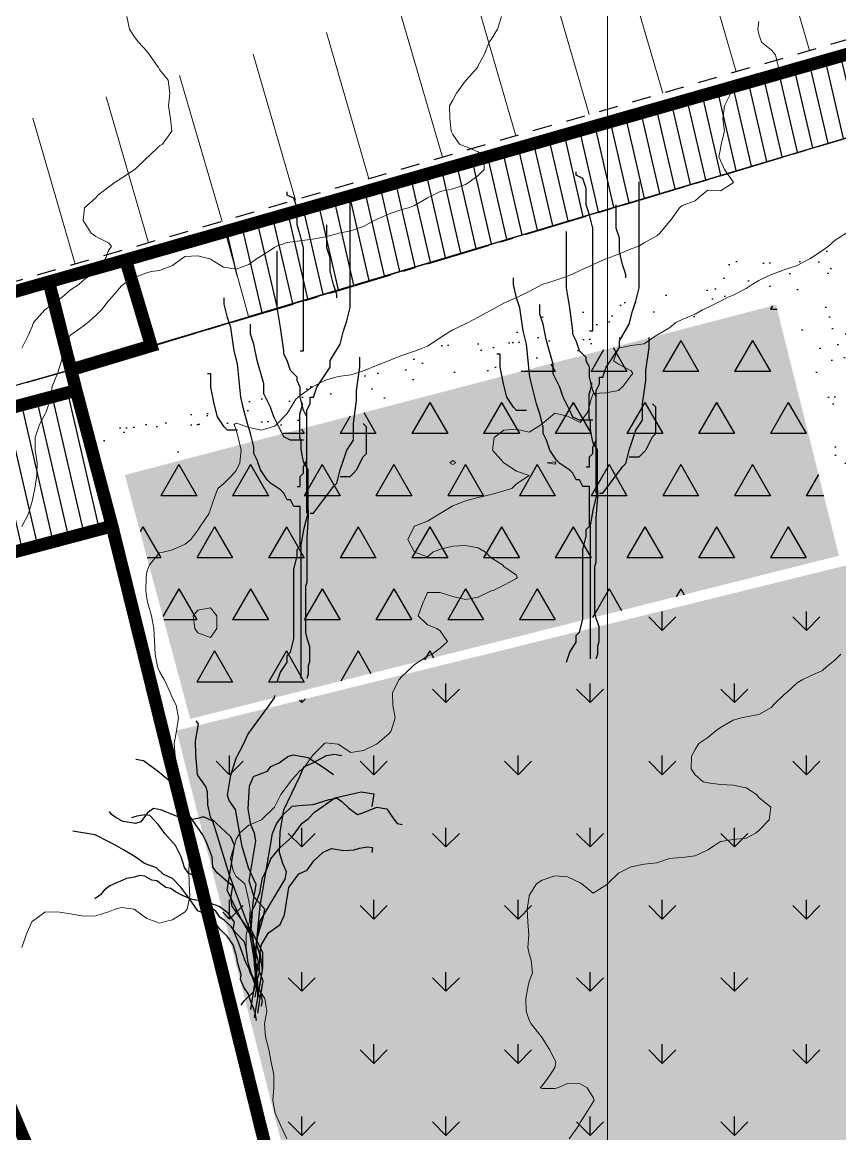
# Model space of a CAD drawing. Header units: centimetres. Extents: x 0 to 642158, y -847 to 649707.
# Drawn here: x 616943.86 to 616975.93, y 621129.95 to 621173.53 of the extents above; entities that cross this region are included whole.
import ezdxf

# ---------------------------------------------------------------- set-up
doc = ezdxf.new("R2010")
doc.units = ezdxf.units.CM
doc.header["$MEASUREMENT"] = 0
doc.linetypes.add('CENTERX2', pattern=[4, 2.5, -0.5, 0.5, -0.5])
doc.linetypes.add('JIS_02_0.7', pattern=[1.35, 0.75, -0.6])
for name, color, linetype, lineweight in [('MEV_environnement_V', 7, 'Continuous', 20), ('MEV_grille', 254, 'Continuous', 9), ('MEV_schema paysager_V', 7, 'Continuous', 20), ('MEV_vegetal_V', 7, 'Continuous', 25), ('WAL_parcellaire agricole', 7, 'JIS_02_0.7', 25), ('WAL_topographie 0.5', 253, 'Continuous', 20)]:
    doc.layers.add(name, color=color, linetype=linetype, lineweight=lineweight)
doc.layers.add('MEV_schema paysager_Ha', color=7, linetype='Continuous', lineweight=25, transparency=0.13)
doc.layers.add('SPW_parcellaire cadastral', color=7, linetype='CENTERX2', lineweight=25, true_color=0xff0542)
picture_1 = doc.add_image_def('image2.png', size_in_pixel=(6614, 11023))
pattern_1 = [(82.5, (0, 0), (-1.407013184, 1.3179271225), [0, -1.52, 0, -1.7, 0, -1.625]), (52.5, (0, 0), (-0.744137511, 3.24697973), [0, -0.82, 0, -1.37, 0, -0.525]), (12.5, (-0.8697, -0.8697), (2.198029273, 2.206032383), [0, -0.5, 0, -1.8, 0, -2.35]), (2.5, (-0.8697, -0.8697), (1.5050421636, 2.746262851), [0, -0.25, 0, -1.18, 0, -1.35])]

# ---------------------------------------------------------------- blocks, each defined once
blk = doc.blocks.new('legende vegetal')
at = {"layer": 'MEV_vegetal_V'}
for points in [[(616966.014, 621161.232), (616966.144, 621161.232), (616966.144, 621165.258), (616966.014, 621165.778), (616965.884, 621166.168), (616965.884, 621166.817), (616965.754, 621167.206), (616965.494, 621167.336), (616965.494, 621167.466)], [(616965.884, 621155.907), (616966.014, 621155.907), (616966.014, 621156.296), (616966.144, 621156.426), (616966.144, 621156.686), (616966.274, 621156.946), (616966.274, 621158.894), (616966.403, 621159.154), (616966.403, 621159.413), (616966.534, 621159.413), (616966.664, 621159.803), (616967.183, 621160.582), (616967.183, 621160.842), (616967.573, 621161.492), (616967.703, 621162.011), (616967.833, 621162.401), (616967.963, 621162.92), (616967.963, 621167.077)], [(616954.67, 621160.455), (616954.8, 621160.455), (616954.8, 621164.482), (616954.67, 621165.001), (616954.541, 621165.391), (616954.541, 621166.04), (616954.411, 621166.43), (616954.151, 621166.559), (616954.151, 621166.69)], [(616954.541, 621155.13), (616954.67, 621155.13), (616954.67, 621155.52), (616954.8, 621155.65), (616954.8, 621155.909), (616954.931, 621156.169), (616954.931, 621158.117), (616955.06, 621158.377), (616955.06, 621158.637), (616955.19, 621158.637), (616955.32, 621159.027), (616955.84, 621159.806), (616955.84, 621160.066), (616956.23, 621160.715), (616956.36, 621161.234), (616956.489, 621161.624), (616956.619, 621162.144), (616956.619, 621166.3)], [(616967.443, 621163.31), (616967.443, 621163.44), (616967.313, 621163.83), (616967.183, 621164.349), (616967.183, 621164.869), (616967.054, 621165.258), (616967.054, 621166.168)], [(616956.099, 621162.533), (616956.099, 621162.663), (616955.97, 621163.053), (616955.84, 621163.572), (616955.84, 621164.092), (616955.71, 621164.482), (616955.71, 621165.391)], [(616966.274, 621154.868), (616966.274, 621158.634), (616966.144, 621158.894), (616966.014, 621159.413), (616966.014, 621159.803), (616965.884, 621160.063), (616965.884, 621160.193), (616965.624, 621160.453), (616965.494, 621160.842), (616965.364, 621161.102), (616965.364, 621161.232), (616965.235, 621162.141), (616965.104, 621162.92), (616965.104, 621165.128)], [(616954.931, 621154.091), (616954.931, 621157.858), (616954.8, 621158.117), (616954.67, 621158.637), (616954.67, 621159.027), (616954.541, 621159.286), (616954.541, 621159.416), (616954.28, 621159.676), (616954.151, 621160.066), (616954.021, 621160.325), (616954.021, 621160.455), (616953.891, 621161.364), (616953.761, 621162.144), (616953.761, 621164.352)], [(616965.104, 621148.244), (616965.235, 621148.633), (616965.494, 621149.023), (616965.494, 621149.283), (616965.624, 621149.413), (616965.754, 621149.932), (616965.754, 621152.66), (616965.884, 621153.179), (616965.884, 621153.439), (616966.014, 621153.569), (616966.014, 621155.127), (616965.754, 621155.127), (616965.624, 621155.387), (616965.494, 621155.387), (616965.364, 621155.647), (616965.235, 621155.777), (616964.845, 621156.037), (616964.715, 621156.167), (616964.455, 621156.556), (616964.325, 621156.946), (616964.195, 621157.206), (616964.195, 621157.465), (616964.065, 621157.985), (616963.935, 621158.375), (616963.805, 621158.894), (616963.675, 621159.413), (616963.545, 621160.712), (616963.415, 621161.232), (616963.285, 621162.141), (616963.155, 621162.531), (616963.026, 621163.05), (616963.026, 621163.31)], [(616953.761, 621147.467), (616953.891, 621147.857), (616954.151, 621148.247), (616954.151, 621148.506), (616954.28, 621148.636), (616954.411, 621149.155), (616954.411, 621151.883), (616954.541, 621152.403), (616954.541, 621152.662), (616954.67, 621152.792), (616954.67, 621154.351), (616954.411, 621154.351), (616954.28, 621154.61), (616954.151, 621154.61), (616954.021, 621154.87), (616953.891, 621155), (616953.501, 621155.26), (616953.371, 621155.39), (616953.112, 621155.779), (616952.981, 621156.169), (616952.851, 621156.429), (616952.851, 621156.689), (616952.722, 621157.208), (616952.592, 621157.598), (616952.461, 621158.117), (616952.332, 621158.637), (616952.202, 621159.936), (616952.072, 621160.455), (616951.942, 621161.364), (616951.812, 621161.754), (616951.682, 621162.273), (616951.682, 621162.533)], [(616966.144, 621157.725), (616965.624, 621157.725), (616965.364, 621157.855), (616965.235, 621158.115), (616964.974, 621158.634), (616964.845, 621159.024), (616964.584, 621159.544), (616964.584, 621159.933), (616964.325, 621160.842), (616964.195, 621161.492), (616964.065, 621161.881), (616964.065, 621162.271)], [(616954.8, 621156.948), (616954.28, 621156.948), (616954.021, 621157.078), (616953.891, 621157.338), (616953.631, 621157.858), (616953.501, 621158.247), (616953.241, 621158.767), (616953.241, 621159.156), (616952.981, 621160.066), (616952.851, 621160.715), (616952.722, 621161.105), (616952.722, 621161.494)], [(616966.403, 621154.868), (616966.534, 621154.868), (616967.313, 621155.907), (616967.443, 621156.037), (616967.573, 621156.556), (616967.703, 621156.946), (616967.833, 621157.336), (616968.093, 621157.725), (616968.093, 621158.375), (616968.222, 621159.284), (616968.222, 621159.674), (616968.353, 621160.582), (616968.353, 621160.972)], [(616963.545, 621158.115), (616963.155, 621158.115), (616963.026, 621158.245), (616962.765, 621158.634), (616962.636, 621159.154), (616962.506, 621159.803), (616962.506, 621160.323), (616962.376, 621160.323)], [(616955.06, 621154.091), (616955.19, 621154.091), (616955.97, 621155.13), (616956.099, 621155.26), (616956.23, 621155.779), (616956.36, 621156.169), (616956.489, 621156.559), (616956.75, 621156.948), (616956.75, 621157.598), (616956.879, 621158.507), (616956.879, 621158.897), (616957.009, 621159.806), (616957.009, 621160.196)], [(616952.202, 621157.338), (616951.812, 621157.338), (616951.682, 621157.468), (616951.422, 621157.858), (616951.292, 621158.377), (616951.162, 621159.027), (616951.162, 621159.546), (616951.032, 621159.546)], [(616966.048, 621148.379), (616966.048, 621153.62), (616966.102, 621153.894), (616966.157, 621154.221), (616966.321, 621154.876), (616966.321, 621156.569), (616966.157, 621156.841), (616966.102, 621157.06), (616966.048, 621157.388), (616966.048, 621157.661), (616965.993, 621157.824), (616965.993, 621158.752), (616966.048, 621158.917), (616966.102, 621159.135), (616966.102, 621159.189)], [(616954.704, 621147.602), (616954.704, 621152.844), (616954.759, 621153.117), (616954.814, 621153.444), (616954.978, 621154.1), (616954.978, 621155.792), (616954.814, 621156.065), (616954.759, 621156.283), (616954.704, 621156.611), (616954.704, 621156.884), (616954.65, 621157.048), (616954.65, 621157.976), (616954.704, 621158.14), (616954.759, 621158.358), (616954.759, 621158.413)], [(616967.573, 621156.296), (616967.963, 621156.296), (616968.093, 621156.426), (616968.222, 621156.556), (616968.483, 621157.076), (616968.612, 621157.206), (616968.612, 621158.245), (616968.483, 621158.375)], [(616956.23, 621155.52), (616956.619, 621155.52), (616956.75, 621155.65), (616956.879, 621155.779), (616957.139, 621156.299), (616957.269, 621156.429), (616957.269, 621157.468), (616957.139, 621157.598)], [(616966.321, 621154.985), (616966.321, 621154.712), (616966.266, 621153.894), (616966.266, 621152.146), (616966.212, 621151.983), (616966.212, 621150.181), (616966.266, 621149.962), (616966.321, 621149.799), (616966.375, 621149.635), (616966.375, 621149.034), (616966.321, 621148.871), (616966.321, 621148.543), (616966.266, 621148.379)], [(616954.978, 621154.209), (616954.978, 621153.935), (616954.923, 621153.117), (616954.923, 621151.37), (616954.868, 621151.206), (616954.868, 621149.404), (616954.923, 621149.186), (616954.978, 621149.022), (616955.032, 621148.858), (616955.032, 621148.258), (616954.978, 621148.094), (616954.978, 621147.766), (616954.923, 621147.602)], [(616953.019, 621135.185), (616953.198, 621136.26), (616953.198, 621136.864), (616952.742, 621137.744), (616952.823, 621138.836), (616952.937, 621139.521), (616952.644, 621140.173), (616952.383, 621141.02), (616952.122, 621142.471), (616951.878, 621142.813), (616951.812, 621143.025), (616951.943, 621143.807), (616952.155, 621144.476), (616952.448, 621145.03), (616952.611, 621145.405), (616953.002, 621145.943), (616953.393, 621146.481), (616953.654, 621146.839), (616953.671, 621146.937)], [(616952.889, 621135.609), (616952.97, 621136.097), (616952.791, 621137.434), (616952.318, 621138.217), (616951.796, 621139.309), (616952.09, 621141.069), (616951.943, 621141.395), (616951.16, 621142.128), (616951.046, 621142.65), (616951.03, 621143.155), (616950.964, 621143.367), (616950.638, 621143.824), (616950.573, 621144.639), (616950.557, 621145.144), (616950.671, 621145.828), (616950.589, 621145.943)], [(616952.351, 621134.793), (616952.481, 621134.973), (616952.84, 621135.315), (616953.068, 621136.081), (616953.084, 621136.782), (616952.954, 621137.206), (616953.101, 621138.086), (616953.524, 621138.82), (616954.079, 621139.732), (616954.128, 621140.026), (616953.981, 621140.352), (616953.85, 621140.776), (616953.883, 621141.574), (616954.03, 621142.454), (616954.339, 621143.106), (616954.649, 621143.758), (616954.812, 621144.133), (616955.138, 621144.28), (616955.692, 621144.59), (616956.002, 621144.639), (616956.296, 621144.59)], [(616952.889, 621134.402), (616953.003, 621135.087), (616953.003, 621135.69), (616952.889, 621136.212), (616952.856, 621136.619), (616953.003, 621137.499), (616953.231, 621138.265), (616953.28, 621138.559), (616952.856, 621139.031), (616952.66, 621139.667), (616952.921, 621141.232), (616952.872, 621141.542), (616952.725, 621141.868), (616952.627, 621142.487), (616952.676, 621143.384), (616952.839, 621143.758), (616953.377, 621143.97), (616953.508, 621144.15), (616953.834, 621144.296), (616954.176, 621144.541), (616954.388, 621144.606), (616954.975, 621144.508), (616955.611, 621144.101), (616955.97, 621143.84)], [(616952.905, 621135.103), (616952.97, 621135.494), (616952.97, 621136.097), (616952.807, 621137.532), (616952.399, 621138.102), (616951.992, 621138.673), (616951.943, 621138.983), (616952.024, 621139.472), (616951.845, 621139.602), (616951.405, 621139.977), (616951.242, 621140.205), (616951.209, 621140.613), (616950.997, 621141.15), (616950.85, 621141.477), (616950.361, 621142.161), (616950.117, 621142.503), (616949.986, 621142.927), (616949.839, 621143.253), (616949.497, 621143.612), (616949.057, 621143.987), (616948.519, 621144.378), (616948.225, 621144.427)], [(616953.036, 621134.679), (616953.215, 621135.755), (616952.856, 621136.619), (616952.709, 621137.548), (616952.758, 621138.445), (616952.905, 621138.722), (616953.084, 621139.194), (616953.182, 621139.781), (616953.329, 621140.058), (616953.508, 621140.531), (616953.883, 621140.971), (616954.356, 621141.395), (616954.747, 621141.933), (616954.975, 621142.096), (616955.22, 621142.357), (616955.562, 621142.601), (616956.019, 621142.927), (616957.062, 621143.155), (616957.551, 621143.074), (616957.47, 621142.585)], [(616952.726, 621134.631), (616952.905, 621135.706), (616952.954, 621137.206), (616953.1, 621138.689), (616953.573, 621141.525), (616953.736, 621141.9), (616953.997, 621142.259), (616954.356, 621142.601), (616954.763, 621142.634), (616955.171, 621142.666), (616955.383, 621142.731), (616955.807, 621142.862), (616956.117, 621142.911), (616956.296, 621142.78), (616956.557, 621142.536), (616956.736, 621142.405), (616956.915, 621142.275), (616957.127, 621142.34), (616957.665, 621142.552), (616958.057, 621142.487), (616958.301, 621142.145), (616958.464, 621141.916), (616958.66, 621141.884)], [(616952.921, 621135.804), (616953.035, 621136.489), (616952.726, 621137.646), (616951.894, 621139.895), (616951.437, 621141.379), (616951.242, 621142.014), (616950.867, 621142.177), (616950.655, 621142.112), (616950.345, 621142.063), (616950.051, 621142.112), (616949.579, 621142.291), (616949.204, 621142.455), (616948.91, 621142.503), (616948.682, 621142.34), (616948.421, 621141.982), (616948.209, 621141.917), (616947.72, 621141.998), (616947.443, 621142.145), (616947.263, 621142.275), (616947.182, 621142.389)], [(616953.003, 621134.484), (616953.101, 621135.071), (616952.824, 621135.82), (616952.628, 621136.456), (616952.53, 621137.076), (616952.465, 621137.287), (616952.122, 621137.646), (616951.959, 621137.874), (616951.699, 621138.119), (616951.519, 621138.249), (616951.356, 621138.477), (616951.177, 621138.608), (616951.03, 621138.934), (616950.916, 621139.455), (616950.671, 621139.798), (616950.296, 621139.961), (616950.133, 621140.189), (616950.003, 621140.613), (616949.774, 621141.053), (616949.35, 621141.525), (616949.106, 621141.868), (616948.763, 621142.226), (616948.568, 621142.259), (616948.258, 621142.21), (616948.046, 621142.145)], [(616952.954, 621134.19), (616952.905, 621134.5), (616952.693, 621135.038), (616952.628, 621135.25), (616952.465, 621135.478), (616952.318, 621135.804), (616952.351, 621136), (616952.22, 621136.423), (616952.171, 621136.733), (616952.041, 621137.157), (616951.796, 621137.499), (616951.536, 621137.744), (616951.372, 621137.972), (616951.193, 621138.102), (616951.03, 621138.331), (616950.655, 621138.494), (616950.41, 621138.836), (616950.247, 621139.064), (616950.003, 621139.406), (616949.66, 621139.765), (616949.285, 621139.928), (616949.024, 621140.173), (616948.552, 621140.352), (616948.193, 621140.613), (616947.736, 621140.89), (616947.459, 621141.037), (616947.182, 621141.183), (616946.628, 621141.477), (616945.747, 621141.623)], [(616952.873, 621134.304), (616953.182, 621136.163), (616953.101, 621136.88), (616953.149, 621137.173), (616953.427, 621137.63), (616953.883, 621137.956), (616954.046, 621138.331), (616954.225, 621139.406), (616954.617, 621139.944), (616954.943, 621140.091), (616955.204, 621140.45), (616955.562, 621140.792), (616955.888, 621140.938), (616956.378, 621140.857), (616956.785, 621140.89), (616956.997, 621140.955), (616957.307, 621141.004), (616957.503, 621140.971), (616957.47, 621140.775)], [(616953.15, 621134.761), (616953.182, 621134.957), (616953.133, 621135.266), (616952.53, 621136.472), (616952.253, 621137.222), (616952.041, 621137.76), (616952.09, 621138.054), (616951.845, 621138.396), (616951.487, 621138.657), (616951.014, 621138.836), (616950.427, 621138.934), (616950.052, 621139.097), (616949.775, 621139.243), (616949.595, 621139.374), (616949.399, 621139.406), (616949.041, 621139.667), (616948.845, 621139.7), (616948.568, 621139.847), (616948.372, 621139.879), (616948.16, 621139.814), (616947.851, 621139.765), (616947.198, 621139.472), (616946.97, 621139.309), (616946.84, 621139.129), (616946.611, 621138.966)]]:
    blk.add_lwpolyline(points, dxfattribs=at)
blk = doc.blocks.new('*U112')
at = {"layer": 'MEV_grille', "transparency": 33554687}
blk.add_lwpolyline([(0, 1825.476), (0, -1825.476)], dxfattribs=at)
blk = doc.blocks.new('*U113')
at = {"layer": 'MEV_grille', "color": 0, "linetype": 'ByBlock', "lineweight": -2, "transparency": 16777216}
blk.add_blockref('*U112', (1600, 0), dxfattribs=at)

msp = doc.modelspace()

# ---------------------------------------------------------------- hatches: boundary and pattern name
at = {"layer": 'MEV_schema paysager_Ha', "transparency": 33554687}
h = msp.add_hatch(dxfattribs=at)
h.set_pattern_fill('AR-SAND', color=256, angle=45)
h.set_pattern_definition(pattern_1)
edge = h.paths.add_edge_path()
edge.add_line((616904.324, 621190.066), (616982.401, 621210.953))
edge.add_arc((616984.552, 621198.967), 12.177, 33.0735, 100.1729, ccw=False)
edge.add_line((616994.756, 621205.612), (617014.985, 621133.912))
edge.add_line((617014.985, 621133.912), (617017.553, 621134.537))
edge.add_line((617017.553, 621134.537), (616997.388, 621206.734))
edge.add_arc((616985.445, 621200.128), 13.648, 28.9491, 104.5602)
edge.add_line((616982.014, 621213.338), (616903.37, 621192.87))
edge.add_line((616903.37, 621192.87), (616904.324, 621190.066))
at = {"layer": 'MEV_schema paysager_Ha', "true_color": 0xffffff, "transparency": 33554687}
h = msp.add_hatch(dxfattribs=at)
h.set_pattern_fill('ANSI31', scale=5, angle=58)
h.paths.add_polyline_path([(616951.818, 621165.317), (616952.735, 621161.983), (616990.763, 621173.362), (616989.957, 621176.189)])
at = {"layer": 'MEV_schema paysager_Ha', "transparency": 33554687}
h = msp.add_hatch(dxfattribs=at)
h.set_pattern_fill('AR-SAND', color=256, angle=45)
h.set_pattern_definition(pattern_1)
h.paths.add_polyline_path([(616985.248, 621127.333), (616975.347, 621165.151), (616973.435, 621164.741), (616983.695, 621126.915)])
h = msp.add_hatch(dxfattribs=at)
h.set_pattern_fill('AR-SAND', color=256, angle=45)
h.set_pattern_definition(pattern_1)
h.paths.add_polyline_path([(616973.766, 621162.745), (616973.766, 621164.688), (616946.712, 621157.359), (616947.292, 621155.919)])
h = msp.add_hatch(dxfattribs=at)
h.set_pattern_fill('TRIANG', scale=7.5, angle=180)
h.paths.add_polyline_path([(616973.426, 621162.447), (616947.885, 621155.775), (616950.449, 621146.211), (616975.894, 621152.608)])
at = {"layer": 'MEV_schema paysager_Ha', "lineweight": 30, "transparency": 33554687}
h = msp.add_hatch(color=256, dxfattribs=at)
h.dxf.hatch_style = 1
h.set_gradient(color1=(76, 153, 76), tint=1, name='SPHERICAL')
h.paths.add_polyline_path([(616973.426, 621162.447), (616947.885, 621155.775), (616950.449, 621146.211), (616975.894, 621152.608)])
at = {"layer": 'MEV_schema paysager_Ha', "true_color": 0xffffff, "transparency": 33554687}
h = msp.add_hatch(dxfattribs=at)
h.set_pattern_fill('ANSI31', scale=5, angle=58)
h.paths.add_polyline_path([(616931.092, 621155.144), (616932.5, 621149.829), (616947.314, 621153.754), (616945.975, 621159.089)])
at = {"layer": 'MEV_schema paysager_Ha', "transparency": 33554687}
h = msp.add_hatch(dxfattribs=at)
h.set_pattern_fill('GRASS', scale=4)
h.set_pattern_definition([(90, (-18.4752, 44.0478), (-2.828427124, 2.828427124), [0.75, -4.906854252]), (45, (-18.475, 44.048), (-2.828427125, 2.828427125), [0.75, -3.25]), (135, (-18.475, 44.048), (-2.828427125, -2.828427125), [0.75, -3.25])])
h.paths.add_polyline_path([(616976.409, 621152.285), (616949.912, 621145.75), (616955.74, 621122.895), (616982.146, 621129.762)])
at = {"layer": 'MEV_schema paysager_Ha', "lineweight": 30, "transparency": 33554687}
h = msp.add_hatch(color=256, dxfattribs=at)
h.dxf.hatch_style = 1
h.set_gradient(color1=(76, 153, 76), tint=1, name='SPHERICAL')
h.paths.add_polyline_path([(616976.409, 621152.285), (616949.912, 621145.75), (616955.74, 621122.895), (616982.146, 621129.762)])

# ---------------------------------------------------------------- linework, layer by layer
at = {"layer": 'MEV_environnement_V', "const_width": 0.5}
for points in [[(616927.34, 621158.339), (616989.918, 621176.178), (616990.763, 621173.361), (616991.358, 621171.21), (617001.655, 621133.209)], [(616947.927, 621164.166), (616948.921, 621160.842), (616945.772, 621159.899)], [(616944.915, 621163.304), (616945.975, 621159.089)], [(616947.384, 621153.773), (616955.413, 621121.318)]]:
    msp.add_lwpolyline(points, dxfattribs=at)
msp.add_lwpolyline([(616945.975, 621159.089), (616931.092, 621155.144), (616932.618, 621149.86), (616947.384, 621153.772)], close=True, dxfattribs=at)
at = {"layer": 'MEV_schema paysager_V', "color": 51}
for points in [[(616973.08, 621178.143), (616974.744, 621172.418)], [(616970.199, 621177.306), (616971.864, 621171.58)], [(616967.318, 621176.468), (616968.983, 621170.743)], [(616964.438, 621175.63), (616966.102, 621169.905)], [(616961.557, 621174.793), (616963.222, 621169.068)], [(616958.676, 621173.955), (616960.341, 621168.23)], [(616955.796, 621173.118), (616957.46, 621167.392)], [(616952.915, 621172.28), (616954.58, 621166.555)], [(616950.034, 621171.442), (616951.699, 621165.717)], [(616947.153, 621170.605), (616948.818, 621164.879)], [(616944.273, 621169.767), (616945.938, 621164.042)]]:
    msp.add_lwpolyline(points, dxfattribs=at)
at = {"layer": 'MEV_schema paysager_V'}
for points in [[(616951.818, 621165.317), (616952.735, 621161.983), (616990.763, 621173.362), (616989.957, 621176.189)], [(616931.092, 621155.144), (616932.5, 621149.829), (616947.314, 621153.754), (616945.975, 621159.089)]]:
    msp.add_lwpolyline(points, close=True, dxfattribs=at)
msp.add_lwpolyline([(616945.772, 621159.899), (616990.763, 621173.361)], dxfattribs=at)
at = {"layer": 'MEV_schema paysager_V', "color": 30, "const_width": 0.5}
msp.add_lwpolyline([(616954.595, 621120.702), (616951.723, 621120.595), (616948.213, 621121.765), (616944.384, 621128.676), (616939.066, 621141.222), (616935.556, 621145.05), (616933.216, 621146.645), (616930.025, 621148.027), (616927.898, 621148.24), (616924.069, 621147.708), (616916.836, 621145.475)], dxfattribs=at)
at = {"layer": 'SPW_parcellaire cadastral'}
for points in [[(616994.605, 621177.519), (616947.391, 621164.013), (616944.915, 621163.304), (616939.38, 621161.721), (616930.885, 621159.242), (616926.239, 621176.359), (616909.455, 621171.862), (616906.418, 621183.133), (616985.886, 621207.147), (616994.605, 621177.519)], [(616991.404, 621171.223), (616990.763, 621173.361), (616948.261, 621160.611), (616945.772, 621159.899), (616940.183, 621158.301), (616939.38, 621161.721), (616944.915, 621163.304), (616947.391, 621164.013), (616994.605, 621177.519), (616996.089, 621172.519), (616991.404, 621171.223)], [(616991.404, 621171.223), (617016.951, 621076.482), (617018.912, 621069.259), (617017.534, 621069.286), (617017.689, 621067.658), (617014.801, 621066.797), (617015.157, 621065.575), (616995.5, 621059.841), (616996.597, 621056.308), (616978.443, 621052.383), (616975.69, 621061.997), (616970.215, 621060.861), (616966.235, 621077.979), (616947.314, 621153.754), (616945.975, 621159.089), (616945.772, 621159.899), (616948.261, 621160.611), (616990.763, 621173.361), (616991.404, 621171.223)], [(616954.698, 621077.626), (616953.289, 621078.043), (616925.782, 621124.095), (616922.015, 621129.556), (616916.442, 621146.562), (616926.928, 621149.626), (616929.558, 621150.371), (616927.34, 621158.339), (616930.885, 621159.242), (616939.38, 621161.721), (616940.183, 621158.301), (616945.772, 621159.899), (616945.975, 621159.089), (616931.092, 621155.144), (616932.618, 621149.86), (616947.314, 621153.754), (616966.235, 621077.979), (616962.746, 621076.21), (616954.698, 621077.626)], [(616947.314, 621153.754), (616932.618, 621149.86), (616931.092, 621155.144), (616945.975, 621159.089), (616947.314, 621153.754)]]:
    msp.add_lwpolyline(points, dxfattribs=at)
at = {"layer": 'WAL_parcellaire agricole'}
msp.add_lwpolyline([(617042.845, 621103.895), (617012.847, 621093.891), (616997.982, 621159.103), (616995.481, 621170.388), (616996.237, 621172.588), (616994.837, 621177.888), (616991.837, 621177.388), (616930.94, 621159.681), (616925.266, 621182.309), (616990.191, 621202.316), (616991.691, 621205.459), (616989.976, 621209.387), (616986.118, 621212.53), (616964.548, 621207.027), (616907.479, 621191.949), (616895.475, 621229.376)], dxfattribs=at)
at = {"layer": 'WAL_topographie 0.5'}
for points in [[(616947.964, 621173.75), (616948.071, 621173.25), (616948.25, 621172.972), (616948.424, 621172.75), (616948.75, 621172.393), (616948.857, 621172.25), (616949.2, 621171.75), (616949.25, 621171.679), (616949.583, 621171.25), (616949.65, 621170.75), (616949.604, 621170.25), (616949.67, 621169.75), (616949.724, 621169.25), (616949.361, 621168.75), (616949.25, 621168.679), (616948.806, 621168.25), (616948.75, 621168.216), (616948.273, 621167.75), (616948.25, 621167.738), (616947.75, 621167.413), (616947.5, 621167.25), (616947.25, 621167.065), (616946.832, 621166.75), (616946.75, 621166.645), (616946.303, 621166.25), (616946.25, 621165.75), (616946.57, 621165.25), (616946.75, 621165.121), (616947.25, 621164.878), (616947.366, 621164.75), (616947.25, 621164.583), (616947.132, 621164.25), (616946.75, 621163.805), (616946.713, 621163.75), (616946.25, 621163.394), (616946.079, 621163.25), (616945.75, 621163.033), (616945.428, 621162.75), (616945.25, 621162.615), (616944.75, 621162.256), (616944.742, 621162.25), (616944.304, 621161.75), (616944.25, 621161.599), (616944.093, 621161.25), (616943.84, 621160.75)], [(616962.655, 621173.75), (616962.5, 621173.25), (616962.25, 621172.855), (616962.179, 621172.75), (616961.985, 621172.25), (616961.75, 621171.829), (616961.714, 621171.75), (616961.27, 621171.25), (616961.25, 621171.23), (616960.897, 621170.75), (616960.75, 621170.472), (616960.625, 621170.25), (616960.629, 621169.75), (616960.68, 621169.25), (616960.75, 621169.12), (616961.006, 621168.75), (616961.25, 621168.66), (616961.75, 621168.442), (616961.981, 621168.25), (616961.984, 621167.75), (616961.75, 621167.523), (616961.387, 621167.25), (616961.25, 621167.161), (616960.75, 621166.995), (616960.25, 621166.896), (616959.96, 621166.75), (616959.75, 621166.64), (616959.25, 621166.342), (616959.005, 621166.25), (616958.75, 621166.178), (616958.25, 621166.012), (616957.75, 621165.794), (616957.668, 621165.75), (616957.25, 621165.52), (616956.75, 621165.354), (616956.273, 621165.25), (616956.25, 621165.242), (616955.75, 621165.112), (616955.25, 621165.021), (616954.75, 621164.957), (616954.25, 621164.888), (616953.851, 621164.75), (616953.75, 621164.692), (616953.25, 621164.362), (616953.048, 621164.25), (616952.75, 621164.032), (616952.25, 621163.849), (616951.75, 621163.922), (616951.25, 621164.231), (616951.215, 621164.25), (616950.75, 621164.374), (616950.25, 621164.338), (616950.108, 621164.25), (616949.75, 621163.987), (616949.25, 621163.799), (616948.922, 621163.75), (616948.75, 621163.702), (616948.25, 621163.516), (616947.817, 621163.25), (616947.75, 621163.188), (616947.381, 621162.75), (616947.25, 621162.608), (616946.965, 621162.25), (616946.75, 621162.028), (616946.44, 621161.75), (616946.25, 621161.608), (616945.75, 621161.254), (616945.745, 621161.25), (616945.465, 621160.75), (616945.4, 621160.25), (616945.25, 621159.756), (616945.247, 621159.75), (616945.034, 621159.25), (616944.967, 621158.75), (616944.803, 621158.25), (616944.75, 621158.142), (616944.536, 621157.75), (616944.363, 621157.25), (616944.371, 621156.75), (616944.449, 621156.25), (616944.437, 621155.75), (616944.35, 621155.25), (616944.25, 621154.75), (616944.25, 621154.75), (616944.107, 621154.25), (616943.842, 621153.75)], [(616972.75, 621173.55), (616972.707, 621173.25), (616972.75, 621173.062), (616972.859, 621172.75), (616973.25, 621172.429), (616973.411, 621172.25), (616973.524, 621171.75), (616973.25, 621171.5), (616972.939, 621171.25), (616972.75, 621171.174), (616972.25, 621171.14), (616971.75, 621170.885), (616971.653, 621170.75), (616971.412, 621170.25), (616971.336, 621169.75), (616971.401, 621169.25), (616971.276, 621168.75), (616971.25, 621168.568), (616971.177, 621168.25), (616971.25, 621168.11), (616971.408, 621167.75), (616971.75, 621167.263), (616971.758, 621167.25), (616971.75, 621167.227), (616971.25, 621166.92), (616970.75, 621166.936), (616970.5, 621166.75), (616970.25, 621166.528), (616969.75, 621166.336), (616969.639, 621166.25), (616969.289, 621165.75), (616969.25, 621165.71), (616968.875, 621165.25), (616968.75, 621165.154), (616968.25, 621164.882), (616968.042, 621164.75), (616967.75, 621164.638), (616967.25, 621164.438), (616966.76, 621164.25), (616966.75, 621164.246), (616966.25, 621164.032), (616965.75, 621163.791), (616965.662, 621163.75), (616965.25, 621163.574), (616964.75, 621163.4), (616964.25, 621163.25), (616964.25, 621163.25), (616963.75, 621162.969), (616963.287, 621162.75), (616963.25, 621162.732), (616962.75, 621162.509), (616962.284, 621162.25), (616962.25, 621162.232), (616961.75, 621161.963), (616961.345, 621161.75), (616961.25, 621161.707), (616960.75, 621161.461), (616960.378, 621161.25), (616960.25, 621161.154), (616959.75, 621160.821), (616959.566, 621160.75), (616959.25, 621160.632), (616958.75, 621160.458), (616958.25, 621160.258), (616958.23, 621160.25), (616957.75, 621160.063), (616957.25, 621159.853), (616956.917, 621159.75), (616956.75, 621159.7), (616956.25, 621159.631), (616955.75, 621159.492), (616955.273, 621159.25), (616955.25, 621159.234), (616954.75, 621158.879), (616954.59, 621158.75), (616954.295, 621158.25), (616954.25, 621158.181), (616953.84, 621157.75), (616953.75, 621157.684), (616953.25, 621157.528), (616952.75, 621157.639), (616952.417, 621157.75), (616952.25, 621157.802), (616952.178, 621157.75), (616952.25, 621157.536), (616952.33, 621157.25), (616952.446, 621156.75), (616952.399, 621156.25), (616952.25, 621155.955), (616952.083, 621155.75), (616951.75, 621155.429), (616951.528, 621155.25), (616951.354, 621154.75), (616951.25, 621154.43), (616951.179, 621154.25), (616950.837, 621153.75), (616950.75, 621153.614), (616950.479, 621153.25), (616950.25, 621153.065), (616949.75, 621152.837), (616949.393, 621152.75), (616949.25, 621152.721), (616948.855, 621152.25), (616948.75, 621151.973), (616948.723, 621151.75), (616948.713, 621151.25), (616948.75, 621150.934), (616948.792, 621150.75), (616948.93, 621150.25), (616949.023, 621149.75), (616949.055, 621149.25), (616949.069, 621148.75), (616949.167, 621148.25), (616949.25, 621148.068), (616949.423, 621147.75), (616949.666, 621147.25), (616949.75, 621147.029), (616949.897, 621146.75), (616949.987, 621146.25), (616949.912, 621145.75), (616949.823, 621145.25), (616949.855, 621144.75), (616949.97, 621144.25), (616950.077, 621143.75), (616950.156, 621143.25), (616950.239, 621142.75), (616950.25, 621142.704), (616950.315, 621142.25), (616950.411, 621141.75), (616950.45, 621141.25), (616950.415, 621140.75), (616950.395, 621140.25), (616950.402, 621139.75), (616950.428, 621139.25), (616950.335, 621138.75), (616950.25, 621138.648), (616949.75, 621138.331), (616949.43, 621138.25), (616949.25, 621138.207), (616949.109, 621138.25), (616948.75, 621138.389), (616948.25, 621138.75), (616948.25, 621138.75), (616947.75, 621138.819), (616947.5, 621138.75), (616947.25, 621138.65), (616946.75, 621138.485), (616946.25, 621138.472), (616945.75, 621138.564), (616945.25, 621138.65), (616944.75, 621138.629), (616944.25, 621138.273), (616944.236, 621138.25), (616944.013, 621137.75), (616943.85, 621137.25)], [(616976.175, 621165.25), (616975.75, 621164.982), (616975.479, 621164.75), (616975.25, 621164.583), (616974.75, 621164.255), (616974.741, 621164.25), (616974.25, 621163.99), (616973.75, 621163.813), (616973.574, 621163.75), (616973.25, 621163.631), (616972.75, 621163.405), (616972.493, 621163.25), (616972.25, 621163.085), (616971.75, 621162.829), (616971.552, 621162.75), (616971.25, 621162.593), (616970.75, 621162.342), (616970.541, 621162.25), (616970.25, 621162.081), (616969.75, 621161.872), (616969.5, 621161.75), (616969.25, 621161.548), (616968.75, 621161.262), (616968.726, 621161.25), (616968.25, 621160.922), (616967.75, 621160.852), (616967.25, 621160.75), (616967.25, 621160.75), (616967.056, 621160.25), (616967.25, 621160.115), (616967.75, 621159.855), (616967.807, 621159.75), (616967.75, 621159.676), (616967.421, 621159.25), (616967.25, 621159.083), (616966.75, 621158.991), (616966.25, 621158.964), (616966.175, 621158.75), (616966.043, 621158.25), (616965.75, 621157.836), (616965.25, 621158.086), (616964.75, 621158.203), (616964.25, 621157.785), (616964.223, 621157.75), (616963.75, 621157.458), (616963.25, 621157.575), (616962.75, 621157.53), (616962.373, 621157.25), (616962.312, 621156.75), (616962.75, 621156.25), (616962.75, 621156.25), (616963.25, 621155.929), (616963.75, 621155.75), (616963.75, 621155.75), (616963.75, 621155.75), (616963.25, 621155.432), (616963.059, 621155.25), (616962.75, 621155.16), (616962.25, 621155.009), (616961.75, 621154.896), (616961.25, 621154.767), (616961.218, 621154.75), (616960.75, 621154.559), (616960.25, 621154.263), (616960.228, 621154.25), (616959.75, 621153.96), (616959.25, 621153.764), (616959.229, 621153.75), (616958.98, 621153.25), (616959.25, 621152.75), (616959.25, 621152.75), (616959.75, 621152.567), (616959.962, 621152.75), (616960.25, 621152.86), (616960.75, 621152.982), (616961.25, 621153.009), (616961.75, 621152.922), (616962.034, 621152.75), (616962.25, 621152.528), (616962.704, 621152.25), (616962.75, 621152.187), (616963.25, 621151.85), (616963.272, 621151.75), (616963.25, 621151.717), (616962.75, 621151.458), (616962.333, 621151.25), (616962.25, 621151.23), (616961.75, 621150.987), (616961.25, 621150.887), (616960.75, 621151.016), (616960.25, 621151.167), (616959.75, 621151.167), (616959.576, 621150.75), (616959.393, 621150.25), (616959.75, 621149.905), (616960.125, 621149.75), (616960.25, 621149.662), (616960.542, 621149.25), (616960.25, 621148.991), (616959.941, 621148.75), (616959.75, 621148.673), (616959.25, 621148.345), (616959.155, 621148.25), (616958.75, 621147.88), (616958.641, 621147.75), (616958.381, 621147.25), (616958.402, 621146.75), (616958.492, 621146.25), (616958.336, 621145.75), (616958.25, 621145.639), (616957.801, 621145.25), (616957.75, 621145.215), (616957.25, 621144.978), (616956.75, 621144.899), (616956.25, 621145.219), (616956, 621145.25), (616955.75, 621145.267), (616955.719, 621145.25), (616955.25, 621144.781), (616955.234, 621144.75), (616954.885, 621144.25), (616954.75, 621144.179), (616954.375, 621143.75), (616954.25, 621143.579), (616954, 621143.25), (616953.75, 621142.75), (616953.75, 621142.75), (616953.25, 621142.25), (616953.25, 621142.25), (616952.75, 621142.043), (616952.396, 621141.75), (616952.25, 621141.5), (616952.19, 621141.25), (616952.036, 621140.75), (616952.132, 621140.25), (616952.25, 621140.028), (616952.595, 621139.75), (616952.705, 621139.25), (616952.75, 621139.071), (616952.803, 621138.75), (616952.77, 621138.25), (616952.75, 621138.209), (616952.646, 621137.75), (616952.642, 621137.25), (616952.711, 621136.75), (616952.75, 621136.411), (616952.788, 621136.25), (616953.059, 621135.75), (616953.25, 621135.447), (616953.373, 621135.25), (616953.449, 621134.75), (616953.362, 621134.25), (616953.408, 621133.75), (616953.536, 621133.25), (616953.628, 621132.75), (616953.727, 621132.25), (616953.729, 621131.75), (616953.696, 621131.25), (616953.75, 621130.883), (616953.787, 621130.75), (616954, 621130.25), (616954.238, 621129.75)], [(616960.75, 621156.191), (616960.87, 621156.25), (616960.75, 621156.341), (616960.635, 621156.25), (616960.75, 621156.191)], [(616964.79, 621156.25), (616964.75, 621156.205), (616964.45, 621156.25), (616964.75, 621156.297), (616964.79, 621156.25)], [(616951.488, 621149.75), (616951.25, 621149.405), (616950.75, 621149.591), (616950.626, 621149.75), (616950.564, 621150.25), (616950.75, 621150.479), (616951.25, 621150.565), (616951.493, 621150.25), (616951.488, 621149.75)], [(616975.972, 621148.75), (616975.75, 621148.531), (616975.41, 621148.25), (616975.25, 621148.104), (616974.75, 621147.881), (616974.474, 621147.75), (616974.25, 621147.623), (616973.846, 621147.25), (616973.75, 621147.165), (616973.319, 621146.75), (616973.25, 621146.655), (616972.75, 621146.378), (616972.25, 621146.299), (616972.071, 621146.25), (616971.75, 621146.156), (616971.25, 621145.873), (616971.064, 621145.75), (616970.75, 621145.482), (616970.398, 621145.25), (616970.25, 621145.015), (616970.114, 621144.75), (616970.093, 621144.25), (616970.25, 621144.021), (616970.575, 621143.75), (616970.75, 621143.708), (616971.25, 621143.642), (616971.75, 621143.618), (616972.25, 621143.512), (616972.657, 621143.25), (616972.75, 621143.131), (616973.221, 621142.75), (616973.157, 621142.25), (616972.75, 621141.833), (616972.653, 621141.75), (616972.25, 621141.534), (616971.75, 621141.485), (616971.25, 621141.411), (616971.007, 621141.25), (616970.75, 621141.08), (616970.25, 621140.841), (616969.75, 621140.771), (616969.375, 621140.75), (616969.25, 621140.735), (616968.75, 621140.574), (616968.25, 621140.52), (616967.75, 621140.407), (616967.426, 621140.25), (616967.25, 621140.162), (616966.813, 621139.75), (616966.75, 621139.691), (616966.25, 621139.375), (616965.809, 621139.75), (616965.75, 621139.785), (616965.25, 621140.02), (616964.75, 621140.06), (616964.25, 621139.891), (616964.038, 621139.75), (616963.75, 621139.281), (616963.738, 621139.25), (616963.667, 621138.75), (616963.687, 621138.25), (616963.734, 621137.75), (616963.694, 621137.25), (616963.75, 621137), (616963.821, 621136.75), (616963.871, 621136.25), (616963.75, 621135.917), (616963.702, 621135.75), (616963.61, 621135.25), (616963.625, 621134.75), (616963.75, 621134.393), (616963.821, 621134.25), (616964.222, 621133.75), (616964.25, 621133.712), (616964.543, 621133.25), (616964.75, 621132.845), (616964.795, 621132.75), (616964.75, 621132.55), (616964.574, 621132.25), (616964.25, 621131.827), (616964.173, 621131.75), (616964.25, 621131.724), (616964.75, 621131.722), (616964.85, 621131.75), (616965.25, 621131.917), (616965.75, 621131.906), (616966.018, 621131.75), (616966.25, 621131.368), (616966.295, 621131.25), (616966.25, 621131.202), (616965.982, 621130.75), (616965.75, 621130.383), (616965.675, 621130.25), (616965.314, 621129.75)]]:
    msp.add_lwpolyline(points, dxfattribs=at)

# ---------------------------------------------------------------- block references
at = {"layer": 'MEV_grille', "transparency": 33554687}
msp.add_blockref('*U113', (615366.814, 620593.644), dxfattribs=at)
at = {"layer": 'MEV_vegetal_V'}
msp.add_blockref('legende vegetal', (0.098, 0.193), dxfattribs=at)

# ---------------------------------------------------------------- pictures from other files: only their frames are drawn
image = msp.add_image(picture_1, insert=(616830.845, 620745.783), size_in_units=(429.466, 715.756), dxfattribs=dict(brightness=75))
image.dxf.flags = 7

doc.saveas('drawing.dxf')
